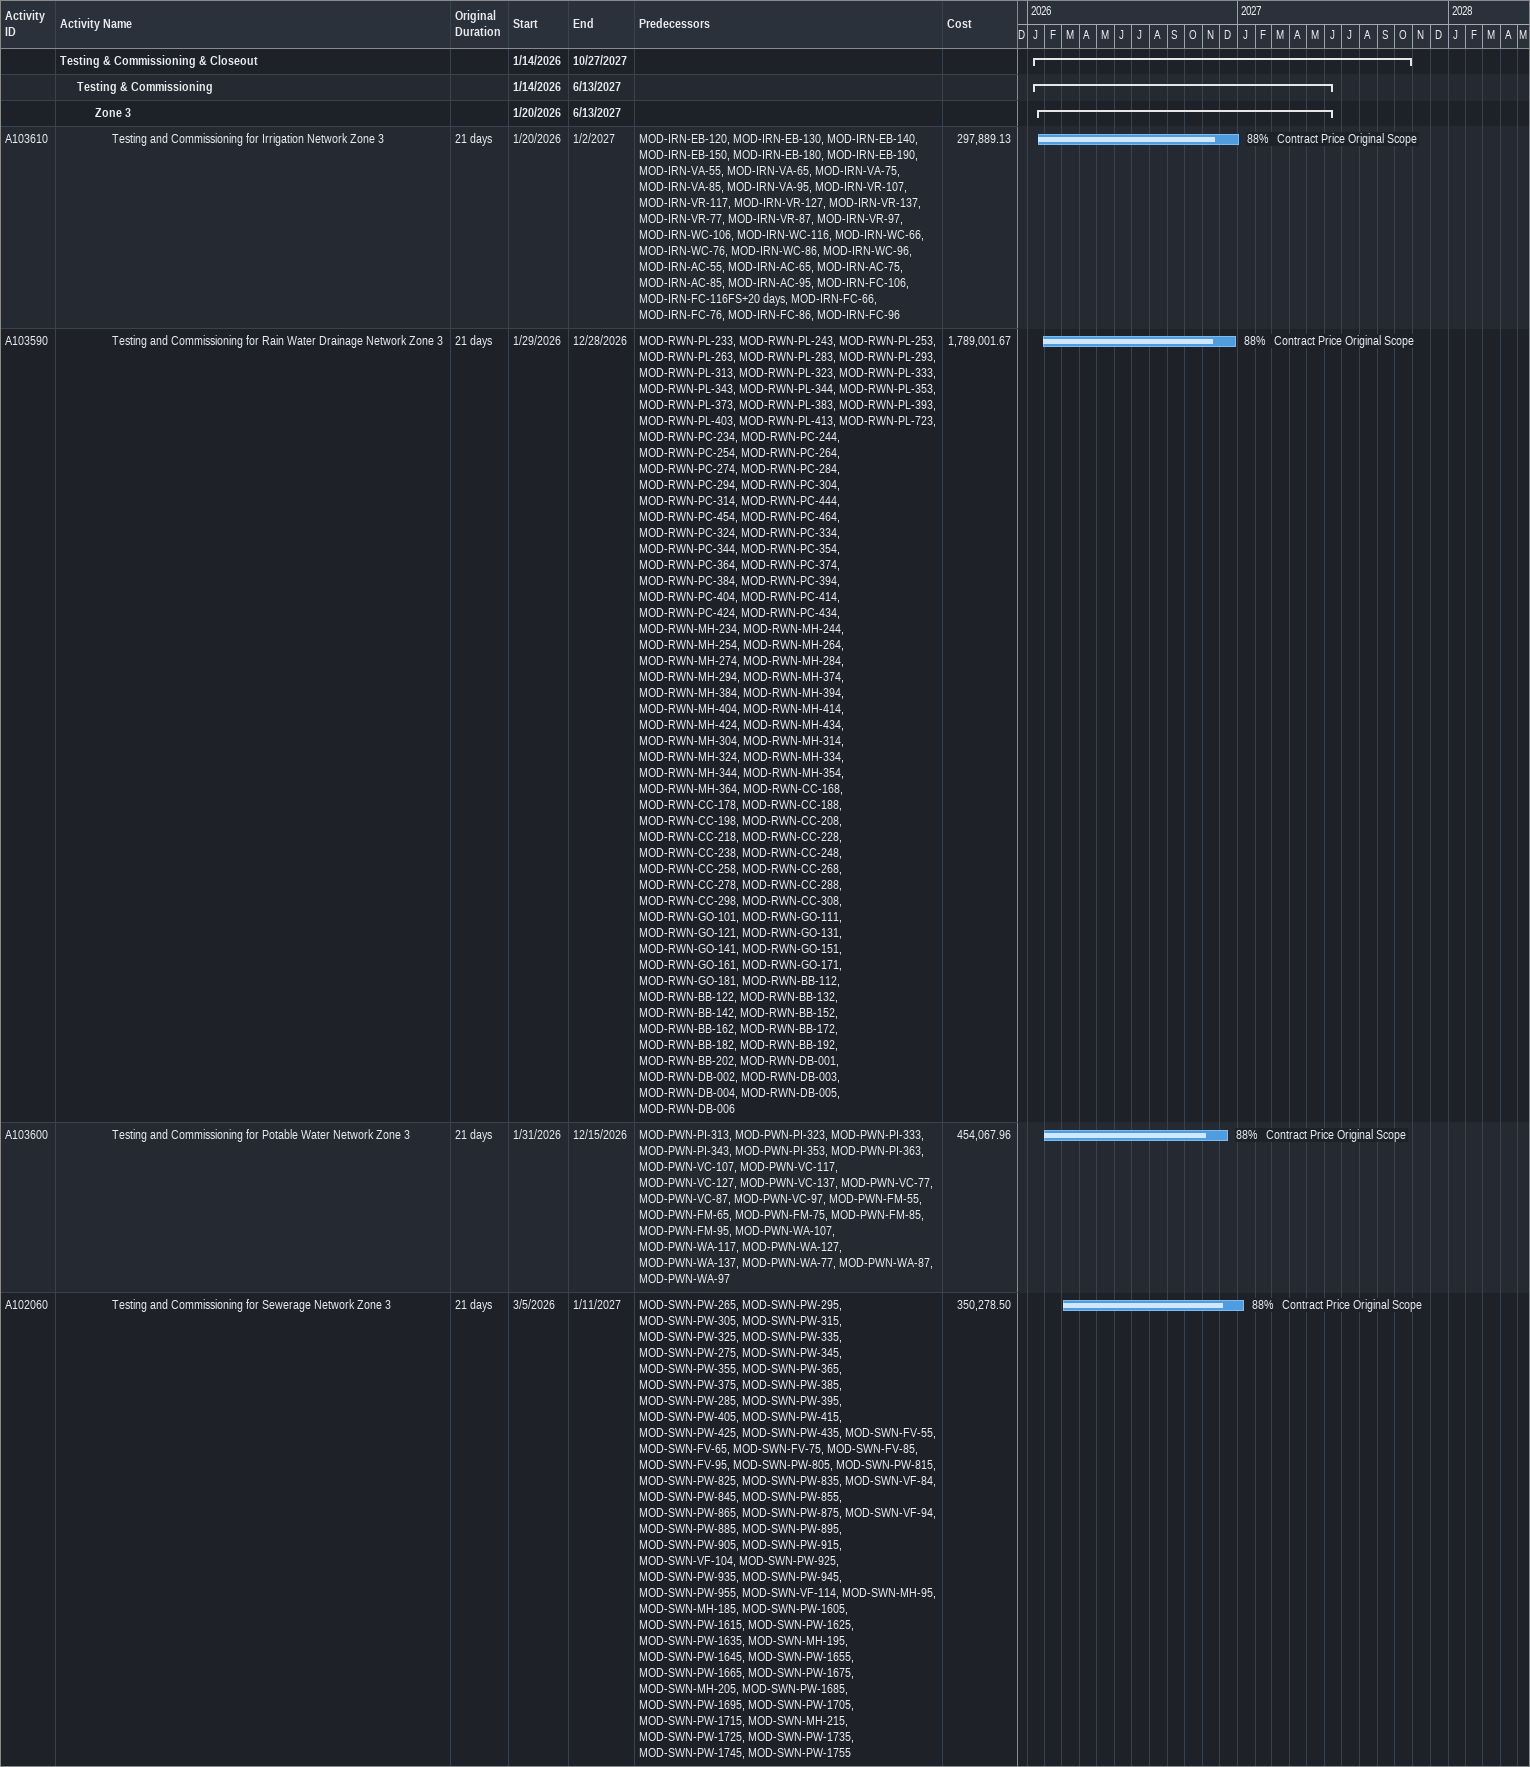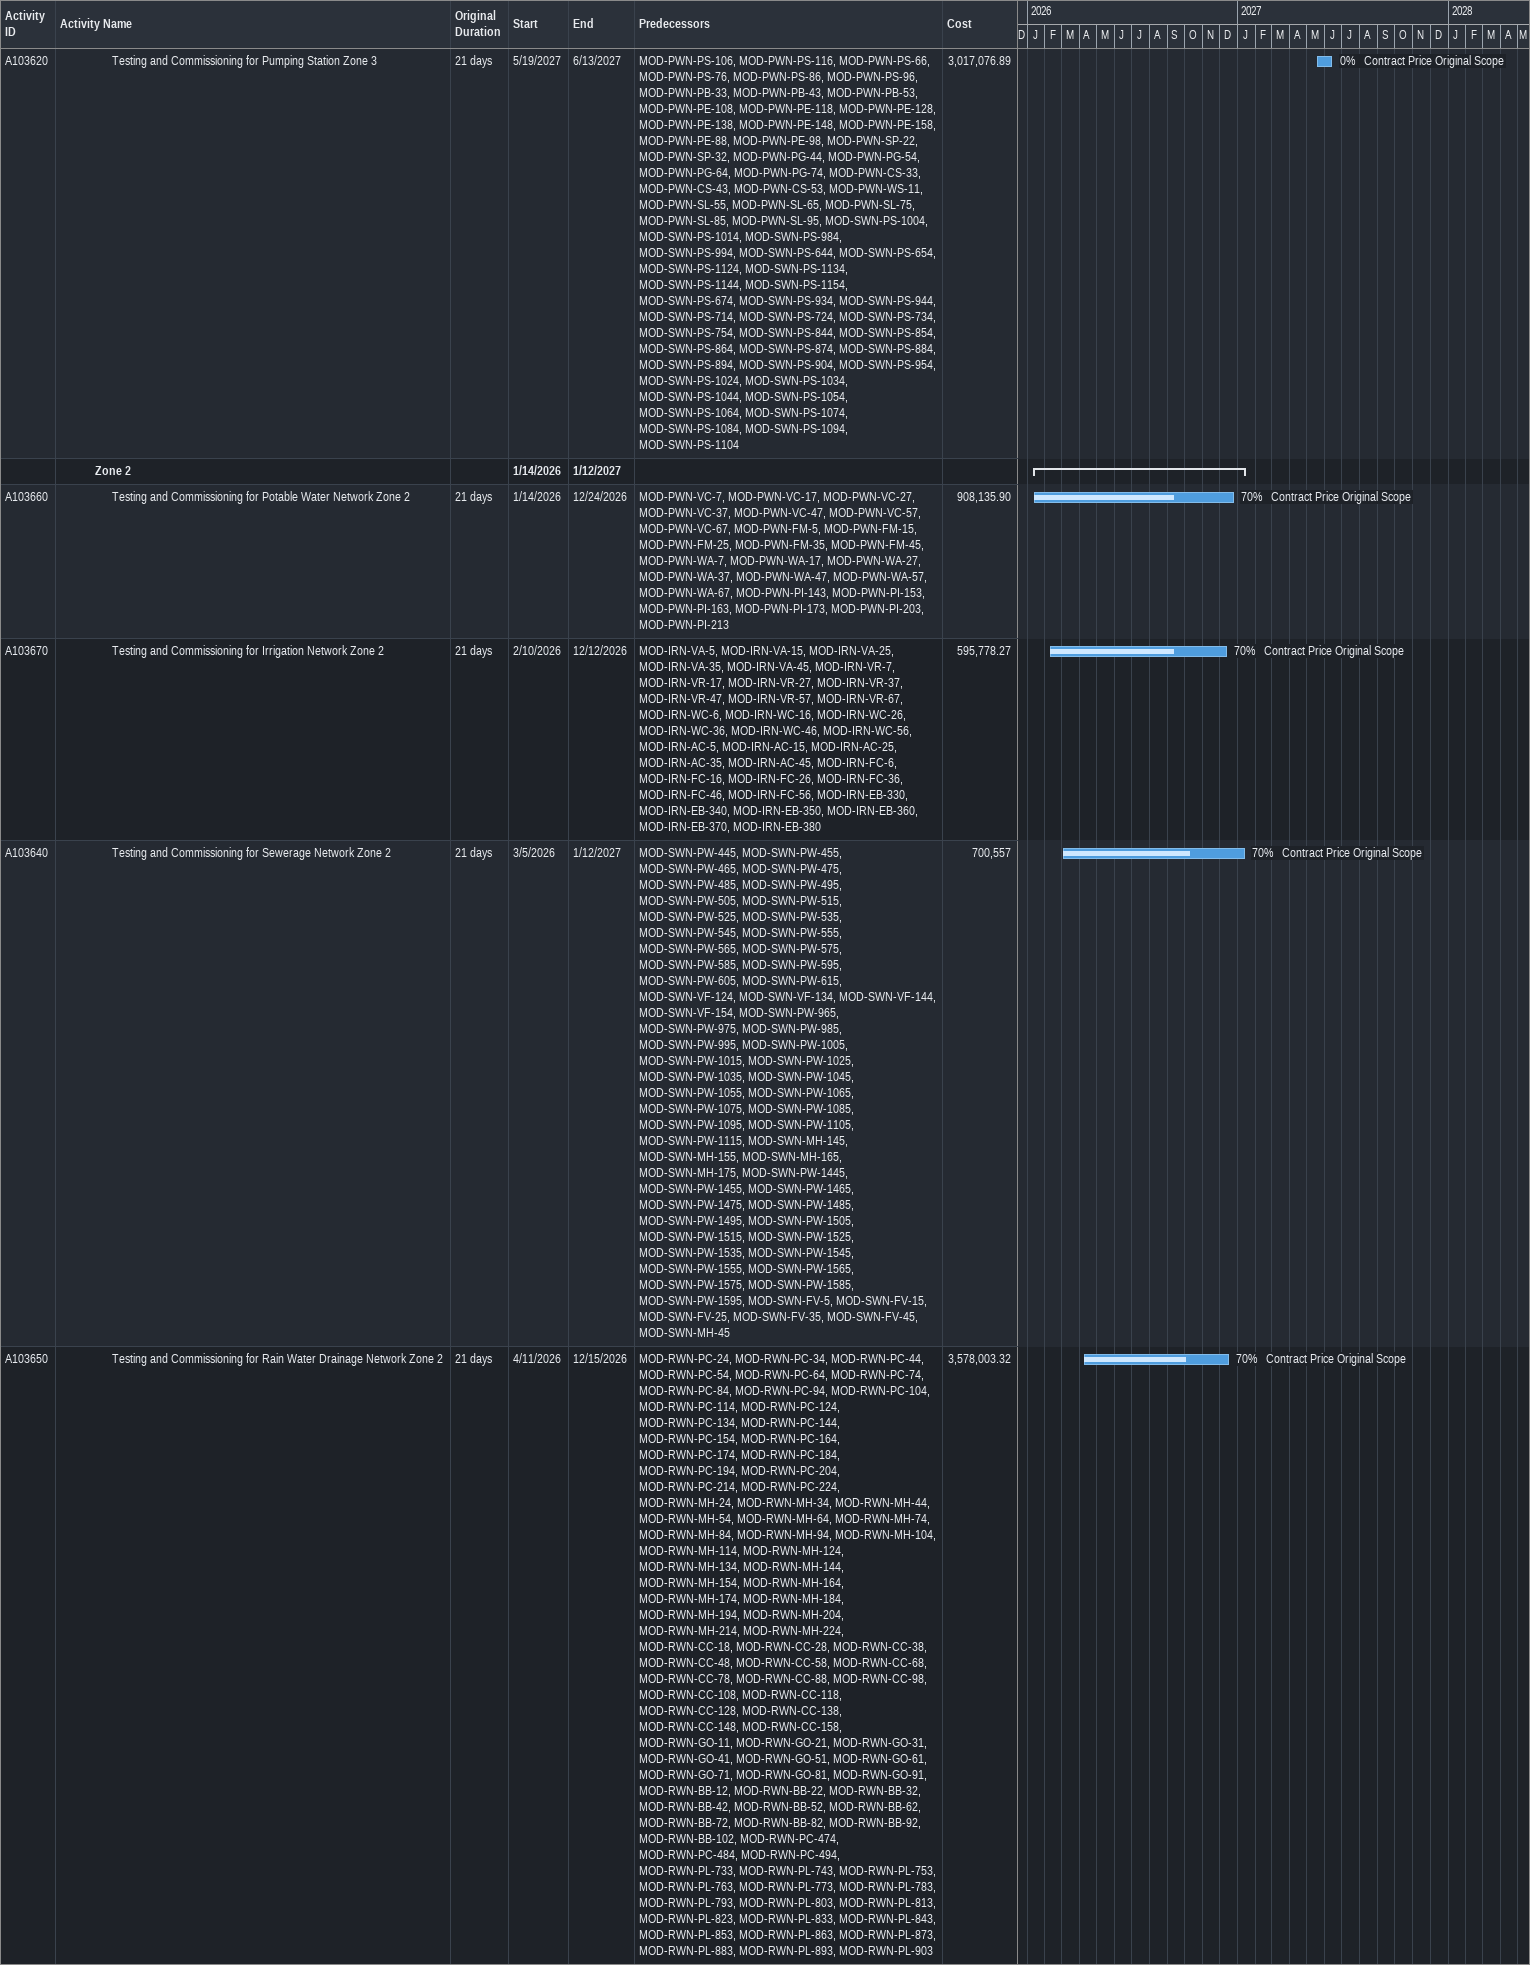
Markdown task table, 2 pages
| ID | Level | Task | Original duration | Start | Finish | Predecessors | Resources | % complete | Cost |
|---|---|---|---|---|---|---|---|---|---|
|  | 1 | **Testing & Commissioning & Closeout** |  | 2026-01-14 | 2027-10-27 |  |  |  |  |
|  | 2 | **Testing & Commissioning** |  | 2026-01-14 | 2027-06-13 |  |  |  |  |
|  | 3 | **Zone 3** |  | 2026-01-20 | 2027-06-13 |  |  |  |  |
| A103610 | 4 | Testing and Commissioning for Irrigation Network Zone 3 | 21d | 2026-01-20 | 2027-01-02 | MOD-IRN-EB-120, MOD-IRN-EB-130, MOD-IRN-EB-140, MOD-IRN-EB-150, MOD-IRN-EB-180, MOD-IRN-EB-190, MOD-IRN-VA-55, MOD-IRN-VA-65, MOD-IRN-VA-75, MOD-IRN-VA-85, MOD-IRN-VA-95, MOD-IRN-VR-107, MOD-IRN-VR-117, MOD-IRN-VR-127, MOD-IRN-VR-137, MOD-IRN-VR-77, MOD-IRN-VR-87, MOD-IRN-VR-97, MOD-IRN-WC-106, MOD-IRN-WC-116, MOD-IRN-WC-66, MOD-IRN-WC-76, MOD-IRN-WC-86, MOD-IRN-WC-96, MOD-IRN-AC-55, MOD-IRN-AC-65, MOD-IRN-AC-75, MOD-IRN-AC-85, MOD-IRN-AC-95, MOD-IRN-FC-106, MOD-IRN-FC-116FS+20d, MOD-IRN-FC-66, MOD-IRN-FC-76, MOD-IRN-FC-86, MOD-IRN-FC-96 | Contract Price Original Scope | 88 | 297889.13 |
| A103590 | 4 | Testing and Commissioning for Rain Water Drainage Network Zone 3 | 21d | 2026-01-29 | 2026-12-28 | MOD-RWN-PL-233, MOD-RWN-PL-243, MOD-RWN-PL-253, MOD-RWN-PL-263, MOD-RWN-PL-283, MOD-RWN-PL-293, MOD-RWN-PL-313, MOD-RWN-PL-323, MOD-RWN-PL-333, MOD-RWN-PL-343, MOD-RWN-PL-344, MOD-RWN-PL-353, MOD-RWN-PL-373, MOD-RWN-PL-383, MOD-RWN-PL-393, MOD-RWN-PL-403, MOD-RWN-PL-413, MOD-RWN-PL-723, MOD-RWN-PC-234, MOD-RWN-PC-244, MOD-RWN-PC-254, MOD-RWN-PC-264, MOD-RWN-PC-274, MOD-RWN-PC-284, MOD-RWN-PC-294, MOD-RWN-PC-304, MOD-RWN-PC-314, MOD-RWN-PC-444, MOD-RWN-PC-454, MOD-RWN-PC-464, MOD-RWN-PC-324, MOD-RWN-PC-334, MOD-RWN-PC-344, MOD-RWN-PC-354, MOD-RWN-PC-364, MOD-RWN-PC-374, MOD-RWN-PC-384, MOD-RWN-PC-394, MOD-RWN-PC-404, MOD-RWN-PC-414, MOD-RWN-PC-424, MOD-RWN-PC-434, MOD-RWN-MH-234, MOD-RWN-MH-244, MOD-RWN-MH-254, MOD-RWN-MH-264, MOD-RWN-MH-274, MOD-RWN-MH-284, MOD-RWN-MH-294, MOD-RWN-MH-374, MOD-RWN-MH-384, MOD-RWN-MH-394, MOD-RWN-MH-404, MOD-RWN-MH-414, MOD-RWN-MH-424, MOD-RWN-MH-434, MOD-RWN-MH-304, MOD-RWN-MH-314, MOD-RWN-MH-324, MOD-RWN-MH-334, MOD-RWN-MH-344, MOD-RWN-MH-354, MOD-RWN-MH-364, MOD-RWN-CC-168, MOD-RWN-CC-178, MOD-RWN-CC-188, MOD-RWN-CC-198, MOD-RWN-CC-208, MOD-RWN-CC-218, MOD-RWN-CC-228, MOD-RWN-CC-238, MOD-RWN-CC-248, MOD-RWN-CC-258, MOD-RWN-CC-268, MOD-RWN-CC-278, MOD-RWN-CC-288, MOD-RWN-CC-298, MOD-RWN-CC-308, MOD-RWN-GO-101, MOD-RWN-GO-111, MOD-RWN-GO-121, MOD-RWN-GO-131, MOD-RWN-GO-141, MOD-RWN-GO-151, MOD-RWN-GO-161, MOD-RWN-GO-171, MOD-RWN-GO-181, MOD-RWN-BB-112, MOD-RWN-BB-122, MOD-RWN-BB-132, MOD-RWN-BB-142, MOD-RWN-BB-152, MOD-RWN-BB-162, MOD-RWN-BB-172, MOD-RWN-BB-182, MOD-RWN-BB-192, MOD-RWN-BB-202, MOD-RWN-DB-001, MOD-RWN-DB-002, MOD-RWN-DB-003, MOD-RWN-DB-004, MOD-RWN-DB-005, MOD-RWN-DB-006 | Contract Price Original Scope | 88 | 1789001.67 |
| A103600 | 4 | Testing and Commissioning for Potable Water Network Zone 3 | 21d | 2026-01-31 | 2026-12-15 | MOD-PWN-PI-313, MOD-PWN-PI-323, MOD-PWN-PI-333, MOD-PWN-PI-343, MOD-PWN-PI-353, MOD-PWN-PI-363, MOD-PWN-VC-107, MOD-PWN-VC-117, MOD-PWN-VC-127, MOD-PWN-VC-137, MOD-PWN-VC-77, MOD-PWN-VC-87, MOD-PWN-VC-97, MOD-PWN-FM-55, MOD-PWN-FM-65, MOD-PWN-FM-75, MOD-PWN-FM-85, MOD-PWN-FM-95, MOD-PWN-WA-107, MOD-PWN-WA-117, MOD-PWN-WA-127, MOD-PWN-WA-137, MOD-PWN-WA-77, MOD-PWN-WA-87, MOD-PWN-WA-97 | Contract Price Original Scope | 88 | 454067.96 |
| A102060 | 4 | Testing and Commissioning for Sewerage Network Zone 3 | 21d | 2026-03-05 | 2027-01-11 | MOD-SWN-PW-265, MOD-SWN-PW-295, MOD-SWN-PW-305, MOD-SWN-PW-315, MOD-SWN-PW-325, MOD-SWN-PW-335, MOD-SWN-PW-275, MOD-SWN-PW-345, MOD-SWN-PW-355, MOD-SWN-PW-365, MOD-SWN-PW-375, MOD-SWN-PW-385, MOD-SWN-PW-285, MOD-SWN-PW-395, MOD-SWN-PW-405, MOD-SWN-PW-415, MOD-SWN-PW-425, MOD-SWN-PW-435, MOD-SWN-FV-55, MOD-SWN-FV-65, MOD-SWN-FV-75, MOD-SWN-FV-85, MOD-SWN-FV-95, MOD-SWN-PW-805, MOD-SWN-PW-815, MOD-SWN-PW-825, MOD-SWN-PW-835, MOD-SWN-VF-84, MOD-SWN-PW-845, MOD-SWN-PW-855, MOD-SWN-PW-865, MOD-SWN-PW-875, MOD-SWN-VF-94, MOD-SWN-PW-885, MOD-SWN-PW-895, MOD-SWN-PW-905, MOD-SWN-PW-915, MOD-SWN-VF-104, MOD-SWN-PW-925, MOD-SWN-PW-935, MOD-SWN-PW-945, MOD-SWN-PW-955, MOD-SWN-VF-114, MOD-SWN-MH-95, MOD-SWN-MH-185, MOD-SWN-PW-1605, MOD-SWN-PW-1615, MOD-SWN-PW-1625, MOD-SWN-PW-1635, MOD-SWN-MH-195, MOD-SWN-PW-1645, MOD-SWN-PW-1655, MOD-SWN-PW-1665, MOD-SWN-PW-1675, MOD-SWN-MH-205, MOD-SWN-PW-1685, MOD-SWN-PW-1695, MOD-SWN-PW-1705, MOD-SWN-PW-1715, MOD-SWN-MH-215, MOD-SWN-PW-1725, MOD-SWN-PW-1735, MOD-SWN-PW-1745, MOD-SWN-PW-1755 | Contract Price Original Scope | 88 | 350278.50 |
| A103620 | 4 | Testing and Commissioning for Pumping Station Zone 3 | 21d | 2027-05-19 | 2027-06-13 | MOD-PWN-PS-106, MOD-PWN-PS-116, MOD-PWN-PS-66, MOD-PWN-PS-76, MOD-PWN-PS-86, MOD-PWN-PS-96, MOD-PWN-PB-33, MOD-PWN-PB-43, MOD-PWN-PB-53, MOD-PWN-PE-108, MOD-PWN-PE-118, MOD-PWN-PE-128, MOD-PWN-PE-138, MOD-PWN-PE-148, MOD-PWN-PE-158, MOD-PWN-PE-88, MOD-PWN-PE-98, MOD-PWN-SP-22, MOD-PWN-SP-32, MOD-PWN-PG-44, MOD-PWN-PG-54, MOD-PWN-PG-64, MOD-PWN-PG-74, MOD-PWN-CS-33, MOD-PWN-CS-43, MOD-PWN-CS-53, MOD-PWN-WS-11, MOD-PWN-SL-55, MOD-PWN-SL-65, MOD-PWN-SL-75, MOD-PWN-SL-85, MOD-PWN-SL-95, MOD-SWN-PS-1004, MOD-SWN-PS-1014, MOD-SWN-PS-984, MOD-SWN-PS-994, MOD-SWN-PS-644, MOD-SWN-PS-654, MOD-SWN-PS-1124, MOD-SWN-PS-1134, MOD-SWN-PS-1144, MOD-SWN-PS-1154, MOD-SWN-PS-674, MOD-SWN-PS-934, MOD-SWN-PS-944, MOD-SWN-PS-714, MOD-SWN-PS-724, MOD-SWN-PS-734, MOD-SWN-PS-754, MOD-SWN-PS-844, MOD-SWN-PS-854, MOD-SWN-PS-864, MOD-SWN-PS-874, MOD-SWN-PS-884, MOD-SWN-PS-894, MOD-SWN-PS-904, MOD-SWN-PS-954, MOD-SWN-PS-1024, MOD-SWN-PS-1034, MOD-SWN-PS-1044, MOD-SWN-PS-1054, MOD-SWN-PS-1064, MOD-SWN-PS-1074, MOD-SWN-PS-1084, MOD-SWN-PS-1094, MOD-SWN-PS-1104 | Contract Price Original Scope | 0 | 3017076.89 |
|  | 3 | **Zone 2** |  | 2026-01-14 | 2027-01-12 |  |  |  |  |
| A103660 | 4 | Testing and Commissioning for Potable Water Network Zone 2 | 21d | 2026-01-14 | 2026-12-24 | MOD-PWN-VC-7, MOD-PWN-VC-17, MOD-PWN-VC-27, MOD-PWN-VC-37, MOD-PWN-VC-47, MOD-PWN-VC-57, MOD-PWN-VC-67, MOD-PWN-FM-5, MOD-PWN-FM-15, MOD-PWN-FM-25, MOD-PWN-FM-35, MOD-PWN-FM-45, MOD-PWN-WA-7, MOD-PWN-WA-17, MOD-PWN-WA-27, MOD-PWN-WA-37, MOD-PWN-WA-47, MOD-PWN-WA-57, MOD-PWN-WA-67, MOD-PWN-PI-143, MOD-PWN-PI-153, MOD-PWN-PI-163, MOD-PWN-PI-173, MOD-PWN-PI-203, MOD-PWN-PI-213 | Contract Price Original Scope | 70 | 908135.90 |
| A103670 | 4 | Testing and Commissioning for Irrigation Network Zone 2 | 21d | 2026-02-10 | 2026-12-12 | MOD-IRN-VA-5, MOD-IRN-VA-15, MOD-IRN-VA-25, MOD-IRN-VA-35, MOD-IRN-VA-45, MOD-IRN-VR-7, MOD-IRN-VR-17, MOD-IRN-VR-27, MOD-IRN-VR-37, MOD-IRN-VR-47, MOD-IRN-VR-57, MOD-IRN-VR-67, MOD-IRN-WC-6, MOD-IRN-WC-16, MOD-IRN-WC-26, MOD-IRN-WC-36, MOD-IRN-WC-46, MOD-IRN-WC-56, MOD-IRN-AC-5, MOD-IRN-AC-15, MOD-IRN-AC-25, MOD-IRN-AC-35, MOD-IRN-AC-45, MOD-IRN-FC-6, MOD-IRN-FC-16, MOD-IRN-FC-26, MOD-IRN-FC-36, MOD-IRN-FC-46, MOD-IRN-FC-56, MOD-IRN-EB-330, MOD-IRN-EB-340, MOD-IRN-EB-350, MOD-IRN-EB-360, MOD-IRN-EB-370, MOD-IRN-EB-380 | Contract Price Original Scope | 70 | 595778.27 |
| A103640 | 4 | Testing and Commissioning for Sewerage Network Zone 2 | 21d | 2026-03-05 | 2027-01-12 | MOD-SWN-PW-445, MOD-SWN-PW-455, MOD-SWN-PW-465, MOD-SWN-PW-475, MOD-SWN-PW-485, MOD-SWN-PW-495, MOD-SWN-PW-505, MOD-SWN-PW-515, MOD-SWN-PW-525, MOD-SWN-PW-535, MOD-SWN-PW-545, MOD-SWN-PW-555, MOD-SWN-PW-565, MOD-SWN-PW-575, MOD-SWN-PW-585, MOD-SWN-PW-595, MOD-SWN-PW-605, MOD-SWN-PW-615, MOD-SWN-VF-124, MOD-SWN-VF-134, MOD-SWN-VF-144, MOD-SWN-VF-154, MOD-SWN-PW-965, MOD-SWN-PW-975, MOD-SWN-PW-985, MOD-SWN-PW-995, MOD-SWN-PW-1005, MOD-SWN-PW-1015, MOD-SWN-PW-1025, MOD-SWN-PW-1035, MOD-SWN-PW-1045, MOD-SWN-PW-1055, MOD-SWN-PW-1065, MOD-SWN-PW-1075, MOD-SWN-PW-1085, MOD-SWN-PW-1095, MOD-SWN-PW-1105, MOD-SWN-PW-1115, MOD-SWN-MH-145, MOD-SWN-MH-155, MOD-SWN-MH-165, MOD-SWN-MH-175, MOD-SWN-PW-1445, MOD-SWN-PW-1455, MOD-SWN-PW-1465, MOD-SWN-PW-1475, MOD-SWN-PW-1485, MOD-SWN-PW-1495, MOD-SWN-PW-1505, MOD-SWN-PW-1515, MOD-SWN-PW-1525, MOD-SWN-PW-1535, MOD-SWN-PW-1545, MOD-SWN-PW-1555, MOD-SWN-PW-1565, MOD-SWN-PW-1575, MOD-SWN-PW-1585, MOD-SWN-PW-1595, MOD-SWN-FV-5, MOD-SWN-FV-15, MOD-SWN-FV-25, MOD-SWN-FV-35, MOD-SWN-FV-45, MOD-SWN-MH-45 | Contract Price Original Scope | 70 | 700557 |
| A103650 | 4 | Testing and Commissioning for Rain Water Drainage Network Zone 2 | 21d | 2026-04-11 | 2026-12-15 | MOD-RWN-PC-24, MOD-RWN-PC-34, MOD-RWN-PC-44, MOD-RWN-PC-54, MOD-RWN-PC-64, MOD-RWN-PC-74, MOD-RWN-PC-84, MOD-RWN-PC-94, MOD-RWN-PC-104, MOD-RWN-PC-114, MOD-RWN-PC-124, MOD-RWN-PC-134, MOD-RWN-PC-144, MOD-RWN-PC-154, MOD-RWN-PC-164, MOD-RWN-PC-174, MOD-RWN-PC-184, MOD-RWN-PC-194, MOD-RWN-PC-204, MOD-RWN-PC-214, MOD-RWN-PC-224, MOD-RWN-MH-24, MOD-RWN-MH-34, MOD-RWN-MH-44, MOD-RWN-MH-54, MOD-RWN-MH-64, MOD-RWN-MH-74, MOD-RWN-MH-84, MOD-RWN-MH-94, MOD-RWN-MH-104, MOD-RWN-MH-114, MOD-RWN-MH-124, MOD-RWN-MH-134, MOD-RWN-MH-144, MOD-RWN-MH-154, MOD-RWN-MH-164, MOD-RWN-MH-174, MOD-RWN-MH-184, MOD-RWN-MH-194, MOD-RWN-MH-204, MOD-RWN-MH-214, MOD-RWN-MH-224, MOD-RWN-CC-18, MOD-RWN-CC-28, MOD-RWN-CC-38, MOD-RWN-CC-48, MOD-RWN-CC-58, MOD-RWN-CC-68, MOD-RWN-CC-78, MOD-RWN-CC-88, MOD-RWN-CC-98, MOD-RWN-CC-108, MOD-RWN-CC-118, MOD-RWN-CC-128, MOD-RWN-CC-138, MOD-RWN-CC-148, MOD-RWN-CC-158, MOD-RWN-GO-11, MOD-RWN-GO-21, MOD-RWN-GO-31, MOD-RWN-GO-41, MOD-RWN-GO-51, MOD-RWN-GO-61, MOD-RWN-GO-71, MOD-RWN-GO-81, MOD-RWN-GO-91, MOD-RWN-BB-12, MOD-RWN-BB-22, MOD-RWN-BB-32, MOD-RWN-BB-42, MOD-RWN-BB-52, MOD-RWN-BB-62, MOD-RWN-BB-72, MOD-RWN-BB-82, MOD-RWN-BB-92, MOD-RWN-BB-102, MOD-RWN-PC-474, MOD-RWN-PC-484, MOD-RWN-PC-494, MOD-RWN-PL-733, MOD-RWN-PL-743, MOD-RWN-PL-753, MOD-RWN-PL-763, MOD-RWN-PL-773, MOD-RWN-PL-783, MOD-RWN-PL-793, MOD-RWN-PL-803, MOD-RWN-PL-813, MOD-RWN-PL-823, MOD-RWN-PL-833, MOD-RWN-PL-843, MOD-RWN-PL-853, MOD-RWN-PL-863, MOD-RWN-PL-873, MOD-RWN-PL-883, MOD-RWN-PL-893, MOD-RWN-PL-903 | Contract Price Original Scope | 70 | 3578003.32 |
